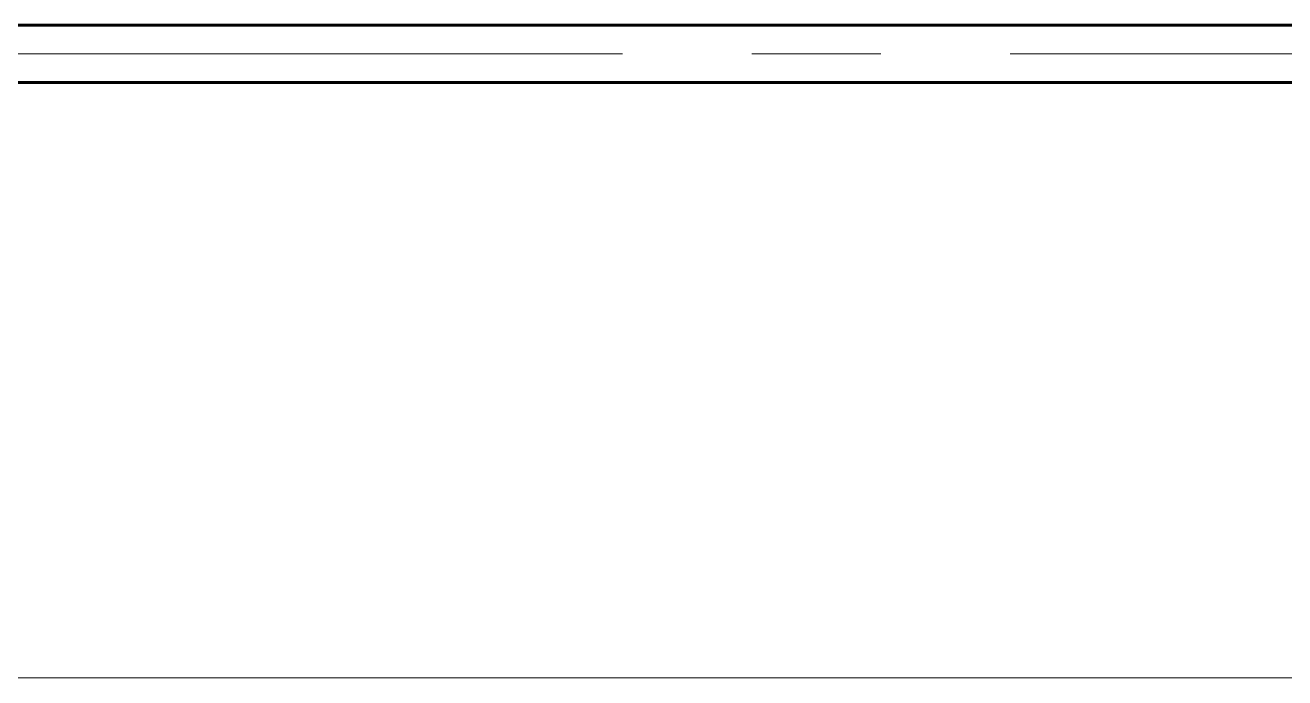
# Model space of a CAD drawing. Header units: millimetres. Extents: x 0 to 1680, y 0 to 594.
# Drawn here: x 632.7 to 647.32, y 222.75 to 230.32 of the extents above; entities that cross this region are included whole.
import ezdxf

# ---------------------------------------------------------------- set-up
doc = ezdxf.new("R2010")
doc.units = ezdxf.units.MM
for name, pattern in [('K5LT_AXLED', [19.5, 15, -1.5, 1.5, -1.5]), ('K5LT_BASIC', [0]), ('K5LT_THIN_INCLUDED_TO_HATCHING', [0])]:
    doc.linetypes.add(name, pattern=pattern)
doc.layers.add('Системный слой', color=7, linetype='Continuous')

msp = doc.modelspace()

# ---------------------------------------------------------------- linework, layer by layer
at = {"layer": 'Системный слой', "color": 5, "linetype": 'K5LT_BASIC', "lineweight": 60, "true_color": 0x0000ff}
for p, q in [((631.58634, 230.32405), (656.17797, 230.32405)), ((656.17797, 229.6573), (631.58634, 229.6573))]:
    msp.add_line(p, q, dxfattribs=at)
at = {"layer": 'Системный слой', "color": 30, "linetype": 'K5LT_AXLED', "lineweight": 18, "true_color": 0xff8000}
msp.add_line((585.63256, 229.99068), (661.9513, 229.99068), dxfattribs=at)
at = {"layer": 'Системный слой', "color": 7, "linetype": 'K5LT_THIN_INCLUDED_TO_HATCHING', "lineweight": 18}
for p, q in [((598.9057, 222.74568), (645.1919, 222.74568)), ((640.69045, 222.74568), (657.85131, 222.74568))]:
    msp.add_line(p, q, dxfattribs=at)

doc.saveas('drawing.dxf')
